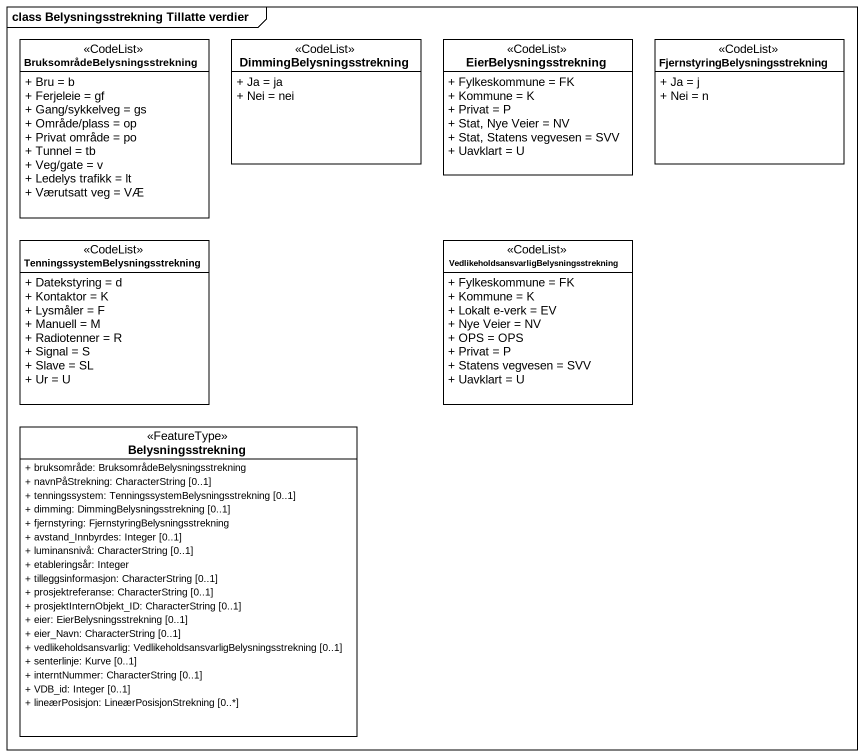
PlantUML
@startuml
mainframe class Belysningsstrekning Tillatte verdier
hide circle
hide empty members
skinparam classAttributeIconSize 0
class "BruksområdeBelysningsstrekning" as BruksområdeBelysningsstrekni <<CodeList>> {
  + Bru = b
  + Ferjeleie = gf
  + Gang/sykkelveg = gs
  + Område/plass = op
  + Privat område = po
  + Tunnel = tb
  + Veg/gate = v
  + Ledelys trafikk = lt
  + Værutsatt veg = VÆ
}
class DimmingBelysningsstrekning <<CodeList>> {
  + Ja = ja
  + Nei = nei
}
class EierBelysningsstrekning <<CodeList>> {
  + Fylkeskommune = FK
  + Kommune = K
  + Privat = P
  + Stat, Nye Veier = NV
  + Stat, Statens vegvesen = SVV
  + Uavklart = U
}
class "FjernstyringBelysningsstrekning" as FjernstyringBelysningsstrekn <<CodeList>> {
  + Ja = j
  + Nei = n
}
class "TenningssystemBelysningsstrekning" as TenningssystemBelysningsstre <<CodeList>> {
  + Datekstyring = d
  + Kontaktor = K
  + Lysmåler = F
  + Manuell = M
  + Radiotenner = R
  + Signal = S
  + Slave = SL
  + Ur = U
}
class "VedlikeholdsansvarligBelysningsstrekning" as VedlikeholdsansvarligBelysni <<CodeList>> {
  + Fylkeskommune = FK
  + Kommune = K
  + Lokalt e-verk = EV
  + Nye Veier = NV
  + OPS = OPS
  + Privat = P
  + Statens vegvesen = SVV
  + Uavklart = U
}
class Belysningsstrekning <<FeatureType>> {
  + bruksområde: BruksområdeBelysningsstrekning
  + navnPåStrekning: CharacterString [0..1]
  + tenningssystem: TenningssystemBelysningsstrekning [0..1]
  + dimming: DimmingBelysningsstrekning [0..1]
  + fjernstyring: FjernstyringBelysningsstrekning
  + avstand_Innbyrdes: Integer [0..1]
  + luminansnivå: CharacterString [0..1]
  + etableringsår: Integer
  + tilleggsinformasjon: CharacterString [0..1]
  + prosjektreferanse: CharacterString [0..1]
  + prosjektInternObjekt_ID: CharacterString [0..1]
  + eier: EierBelysningsstrekning [0..1]
  + eier_Navn: CharacterString [0..1]
  + vedlikeholdsansvarlig: VedlikeholdsansvarligBelysningsstrekning [0..1]
  + senterlinje: Kurve [0..1]
  + interntNummer: CharacterString [0..1]
  + VDB_id: Integer [0..1]
  + lineærPosisjon: LineærPosisjonStrekning [0..*]
}
@enduml
